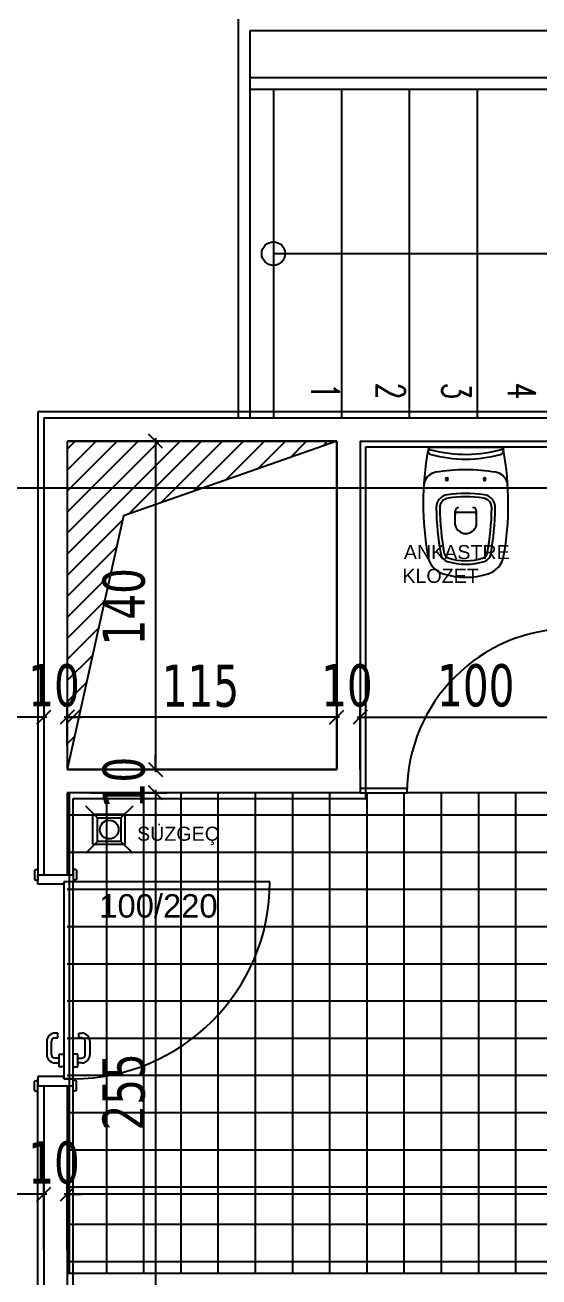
# Model space of a CAD drawing. Header units: millimetres. Extents: x 43168.9 to 43194.6, y -25545.1 to -25543.4.
# Drawn here: x 43173.2673 to 43173.3111, y -25544.2912 to -25544.1844 of the extents above; entities that cross this region are included whole.
import ezdxf
from ezdxf.enums import TextEntityAlignment as Align

# ---------------------------------------------------------------- set-up
doc = ezdxf.new("R2010")
doc.units = ezdxf.units.MM
doc.header["$LTSCALE"] = 200
doc.linetypes.add('DASHDOT2', pattern=[0.5, 0.25, -0.125, 0, -0.125])
for name, color, linetype in [('ahsap-mal_sgh', 44, 'Continuous'), ('aks_sgh', 5, 'DASHDOT2'), ('dograma_sgh', 43, 'Continuous'), ('duv_sgh', 4, 'Continuous'), ('gor-3_sgh', 191, 'Continuous'), ('mekanik_sgh', 143, 'Continuous'), ('merdi_sgh', 3, 'Continuous'), ('olcuic_sgh', 183, 'Continuous'), ('poz_sgh', 12, 'Continuous'), ('siva_sgh', 145, 'Continuous'), ('tarama-zemin_sgh', 197, 'Continuous'), ('yazi-genel_sgh', 7, 'Continuous'), ('yazi-merdi_sgh', 9, 'Continuous')]:
    doc.layers.add(name, color=color, linetype=linetype)
doc.styles.add('dim', font='VERDANA.TTF', dxfattribs={"width": 0.7})
doc.styles.add('text2', font='arial.ttf')
doc.styles.add('text3', font='simplex8.shx', dxfattribs={"width": 0.7})

msp = doc.modelspace()

# ---------------------------------------------------------------- linework, layer by layer
at = {"color": 0, "linetype": 'ByBlock', "lineweight": -2}
for p, q in [((43173.27900425913, -25544.22051939969), (43173.27780425913, -25544.21931939969)), ((43173.26827959124, -25544.24405528705), (43173.26947959124, -25544.24285528705)), ((43173.26827959124, -25544.24405528705), (43173.26947959124, -25544.24285528705)), ((43173.27147959124, -25544.24285528705), (43173.27027959124, -25544.24405528705)), ((43173.27147959124, -25544.24285528705), (43173.27027959124, -25544.24405528705)), ((43173.2932790417, -25544.24405528705), (43173.2944790417, -25544.24285528705)), ((43173.2932790417, -25544.24405528705), (43173.2944790417, -25544.24285528705)), ((43173.2964790417, -25544.24285528705), (43173.2952790417, -25544.24405528705)), ((43173.2964790417, -25544.24285528705), (43173.2952790417, -25544.24405528705)), ((43173.27780425913, -25544.24731939969), (43173.27900425913, -25544.24851939969)), ((43173.27780425913, -25544.24731939969), (43173.27900425913, -25544.24851939969)), ((43173.27900425913, -25544.25051939969), (43173.27780425913, -25544.24931939969)), ((43173.27900425913, -25544.25051939969), (43173.27780425913, -25544.24931939969)), ((43173.26827959124, -25544.28476133026), (43173.26947959124, -25544.28356133026)), ((43173.26827959124, -25544.28476133026), (43173.26947959124, -25544.28356133026)), ((43173.27147959124, -25544.28356133026), (43173.27027959124, -25544.28476133026)), ((43173.27147959124, -25544.28356133026), (43173.27027959124, -25544.28476133026))]:
    msp.add_line(p, q, dxfattribs=at)
at = {"color": 0, "linetype": 'Continuous'}
for p, q in [((43173.30173265137, -25544.22041939969), (43173.30806530473, -25544.22041939969)), ((43173.30398811137, -25544.22709331969), (43173.30398811137, -25544.22588371969)), ((43173.30398811137, -25544.22598451969), (43173.30580251136, -25544.22598451969)), ((43173.30580251136, -25544.22709331969), (43173.30580251136, -25544.22588371969))]:
    msp.add_line(p, q, dxfattribs=at)
for p, q in [((43173.2734696572, -25544.25205960923), (43173.2724696572, -25544.25105960923)), ((43173.2764696572, -25544.25105960923), (43173.27546965719, -25544.25205960923)), ((43173.2734696572, -25544.25405960923), (43173.2734696572, -25544.25205960923)), ((43173.2734696572, -25544.25205960923), (43173.27546965719, -25544.25205960923)), ((43173.27546965719, -25544.25205960923), (43173.27546965719, -25544.25405960923)), ((43173.2734696572, -25544.25405960923), (43173.2724696572, -25544.25505960923)), ((43173.27546965719, -25544.25405960923), (43173.2734696572, -25544.25405960923)), ((43173.2764696572, -25544.25505960923), (43173.27546965719, -25544.25405960923))]:
    msp.add_line(p, q)
msp.add_circle((43173.2744696572, -25544.25305960923), 0.0008)
for centre, radius, start, end in [((43173.32650651137, -25544.22524867969), 0.02524468, 169.5449120765413, 190.2611061686555), ((43173.30201797136, -25544.22072983969), 0.0003427200000000001, 169.5449120765413, 255.1119651262232), ((43173.30477199158, -25544.22118177742), 0.003133497843446896, 165.9186519573934, 170.5567157658163), ((43173.30197457137, -25544.22041939969), 0.00024192, 180, 255.0200435291999), ((43173.30489531137, -25544.20950371969), 0.0115416, 255.0200435291999, 286.0987999213461), ((43173.30489531137, -25544.20990691969), 0.0115416, 255.1119651262232, 284.8880348737768), ((43173.30777265137, -25544.22072983969), 0.0003427200000000001, 284.8880348737768, 10.45508792345872), ((43173.30785921137, -25544.22044351969), 0.0002074999999995732, 286.8887178219527, 6.675207586944762), ((43173.31575289176, -25544.21917321647), 0.007787937268195099, 189.2077398298719, 191.0632290935294), ((43173.28328413136, -25544.22524867969), 0.02524468, 349.7388938313446, 10.45508792345872), ((43173.30489531137, -25544.23762691969), 0.0152712, 80.28521796358685, 99.70627882945507), ((43173.30289315136, -25544.22388511969), 0.00159678, 162.1769421104649, 172.1170608489973), ((43173.30252457137, -25544.22376659969), 0.0012096, 99.70627882945507, 162.1769421104649), ((43173.30328251136, -25544.22316211969), 0.000105, 0, 180), ((43173.30328251136, -25544.22316211969), 0.000105, 180, 0), ((43173.30650501137, -25544.22316211969), 0.000105, 0, 180), ((43173.30650501137, -25544.22316211969), 0.000105, 180, 0), ((43173.30726813136, -25544.22376695969), 0.0012096, 16.42053977213775, 80.28521796358685), ((43173.30693169137, -25544.22386609969), 0.00156034, 7.363955972175263, 16.42053977213775), ((43173.30350231136, -25544.22560331969), 0.00112896, 98.4278711426404, 180.8832112853982), ((43173.30489531137, -25544.23500505969), 0.01063334, 81.57212885735959, 98.4278711426404), ((43173.30628831137, -25544.22560331969), 0.00112896, 359.1167887146018, 81.57212885735959), ((43173.32650651137, -25544.22524867969), 0.02413588000000001, 180.8832112853982, 190.2611061686555), ((43173.30350231136, -25544.22560331969), 0.00082656, 98.4278711426404, 180.8832112853982), ((43173.32650651137, -25544.22524867969), 0.02383348, 180.8832112853982, 190.2611061686555), ((43173.30489531137, -25544.23500505969), 0.01033094, 81.57212885735959, 98.4278711426404), ((43173.30429051136, -25544.22588371969), 0.0003024, 90, 180), ((43173.30550011137, -25544.22588371969), 0.0003024, 0, 90), ((43173.30628831137, -25544.22560331969), 0.00082656, 359.1167887146018, 81.57212885735959), ((43173.28328413136, -25544.22524867969), 0.02383348, 349.7388938313446, 359.1167887146018), ((43173.28328413136, -25544.22524867969), 0.02413588000000001, 349.7388938313446, 359.1167887146018), ((43173.30418971137, -25544.22618611969), 0.0002016, 90, 180), ((43173.30560091136, -25544.22618611969), 0.0002016, 0, 90), ((43173.30489531137, -25544.22686291969), 0.000936, 194.250033162787, 345.749966837213), ((43173.30355015137, -25544.22940445969), 0.0019152, 190.2611061686555, 252.3488296842807), ((43173.30355015137, -25544.22940445969), 0.0008064000000000001, 190.2611061686555, 252.3488296842807), ((43173.30355015137, -25544.22940445969), 0.000504, 190.2611061686555, 252.3488296842807), ((43173.30489531137, -25544.22517705969), 0.00494026, 252.3488296842807, 287.6511703157194), ((43173.30624049137, -25544.22940445969), 0.000504, 287.6511703157194, 349.7388938313446), ((43173.30624049137, -25544.22940445969), 0.0008064000000000001, 287.6511703157194, 349.7388938313446), ((43173.30624049137, -25544.22940445969), 0.0019152, 287.6511703157194, 349.7388938313446), ((43173.30489531137, -25544.22517705969), 0.005242660000000001, 252.3488296842807, 287.6511703157194), ((43173.30489531137, -25544.22517705969), 0.006351460000000001, 252.3488296842807, 287.6511703157194)]:
    msp.add_arc(centre, radius, start, end, dxfattribs=at)
at = {"layer": 'ahsap-mal_sgh'}
for p, q in [((43173.2958790417, -25544.24951939969), (43173.29988475716, -25544.24951939969)), ((43173.2958790417, -25544.24991939969), (43173.2998790417, -25544.24991939969))]:
    msp.add_line(p, q, dxfattribs=at)
msp.add_arc((43173.31387904171, -25544.24991939969), 0.014, 90, 180, dxfattribs=at)
at = {"layer": 'aks_sgh'}
msp.add_line((43173.44687959124, -25544.22391939969), (43172.64487849217, -25544.22391939969), dxfattribs=at)
at = {"layer": 'Defpoints', "color": 1}
for p, q in [((43173.27307370329, -25544.25432494362), (43173.27307370329, -25544.25175114238)), ((43173.27307370329, -25544.25175114238), (43173.27580708743, -25544.25175114238)), ((43173.27580708743, -25544.25175114238), (43173.27580708743, -25544.25432494362)), ((43173.27580708743, -25544.25432494362), (43173.27307370329, -25544.25432494362))]:
    msp.add_line(p, q, dxfattribs=at)
at = {"layer": 'dograma_sgh'}
for p, q in [((43173.26807959125, -25544.25651015457), (43173.26837959125, -25544.25641015457)), ((43173.26807959125, -25544.25651015457), (43173.26807959125, -25544.25731015457)), ((43173.26837959125, -25544.25641015457), (43173.26837959125, -25544.25741015457)), ((43173.27167959124, -25544.25651015457), (43173.27137959124, -25544.25641015457)), ((43173.27137959124, -25544.25641015457), (43173.27137959124, -25544.25741015457)), ((43173.27167959124, -25544.25651015457), (43173.27167959124, -25544.25731015457)), ((43173.26807959125, -25544.25731015457), (43173.26837959125, -25544.25741015457)), ((43173.26837959125, -25544.25691015457), (43173.27137959124, -25544.25691015457)), ((43173.26837959125, -25544.25771015457), (43173.26837959125, -25544.25691015457)), ((43173.27057959124, -25544.25771015457), (43173.26837959125, -25544.25771015457)), ((43173.27137959124, -25544.25751015457), (43173.27057959124, -25544.25751015457)), ((43173.27057959124, -25544.25751015457), (43173.27057959124, -25544.27431015457)), ((43173.27107959124, -25544.25751015457), (43173.27057959124, -25544.25751015457)), ((43173.27057959124, -25544.25751015457), (43173.27057959124, -25544.25771015457)), ((43173.27137959124, -25544.25751015457), (43173.27107959124, -25544.25751015457)), ((43173.27137959124, -25544.25691015457), (43173.27137959124, -25544.25751015457)), ((43173.27167959124, -25544.25731015457), (43173.27137959124, -25544.25741015457)), ((43173.27137959124, -25544.27431015457), (43173.27137959124, -25544.25751015457)), ((43173.27007959194, -25544.27042015444), (43173.26983959194, -25544.27042015438)), ((43173.27007959184, -25544.27082015444), (43173.27007959194, -25544.27042015444)), ((43173.27187959065, -25544.27082015444), (43173.27187959055, -25544.27042015444)), ((43173.27187959055, -25544.27042015444), (43173.27211959055, -25544.27042015438)), ((43173.26913959176, -25544.2711201542), (43173.26913959146, -25544.2722601542)), ((43173.26953959146, -25544.2722601543), (43173.26953959175, -25544.2711201543)), ((43173.26983959183, -25544.27082015438), (43173.27007959184, -25544.27082015444)), ((43173.27211959065, -25544.27082015438), (43173.27187959065, -25544.27082015444)), ((43173.27241959103, -25544.2722601543), (43173.27241959073, -25544.2711201543)), ((43173.27281959073, -25544.2711201542), (43173.27281959102, -25544.2722601542)), ((43173.27017959138, -25544.27256015447), (43173.26983959138, -25544.27256015438)), ((43173.27017959119, -25544.27331015447), (43173.27017959148, -25544.27221015447)), ((43173.27017959148, -25544.27221015447), (43173.27057959147, -25544.27221015457)), ((43173.27177959101, -25544.27221015447), (43173.27137959102, -25544.27221015457)), ((43173.2717795913, -25544.27331015447), (43173.27177959101, -25544.27221015447)), ((43173.2717795911, -25544.27256015447), (43173.2721195911, -25544.27256015438)), ((43173.26983959128, -25544.27296015438), (43173.27017959128, -25544.27296015447)), ((43173.27057959117, -25544.27331015457), (43173.27017959119, -25544.27331015447)), ((43173.27137959132, -25544.27331015457), (43173.2717795913, -25544.27331015447)), ((43173.2721195912, -25544.27296015438), (43173.2717795912, -25544.27296015447)), ((43173.26807959125, -25544.27451015457), (43173.26837959125, -25544.27441015457)), ((43173.26807959125, -25544.27531015457), (43173.26807959125, -25544.27451015457)), ((43173.27057959124, -25544.27411015457), (43173.26837959125, -25544.27411015457)), ((43173.26837959125, -25544.27411015457), (43173.26837959125, -25544.27491015457)), ((43173.26837959125, -25544.27541015457), (43173.26837959125, -25544.27441015457)), ((43173.27057959124, -25544.27431015457), (43173.27057959124, -25544.27411015457)), ((43173.27057959124, -25544.27431015457), (43173.27137959124, -25544.27431015457)), ((43173.27107959124, -25544.27431015457), (43173.27057959124, -25544.27431015457)), ((43173.27137959124, -25544.27431015457), (43173.27107959124, -25544.27431015457)), ((43173.27137959124, -25544.27491015457), (43173.27137959124, -25544.27431015457)), ((43173.27167959124, -25544.27451015457), (43173.27137959124, -25544.27441015457)), ((43173.27137959124, -25544.27541015457), (43173.27137959124, -25544.27441015457)), ((43173.27167959124, -25544.27531015457), (43173.27167959124, -25544.27451015457)), ((43173.26807959125, -25544.27531015457), (43173.26837959125, -25544.27541015457)), ((43173.26837959125, -25544.27491015457), (43173.27137959124, -25544.27491015457)), ((43173.27167959124, -25544.27531015457), (43173.27137959124, -25544.27541015457))]:
    msp.add_line(p, q, dxfattribs=at)
at = {"layer": 'dograma_sgh', "color": 145}
msp.add_line((43173.28817959124, -25544.25751015457), (43173.27137959124, -25544.25751015457), dxfattribs=at)
msp.add_arc((43173.27137959124, -25544.25751015457), 0.0168, 270, 0, dxfattribs=at)
at = {"layer": 'dograma_sgh'}
for centre, radius, start, end in [((43173.26983959175, -25544.27112015438), 0.0007, 89.99998540914169, 179.9999854091419), ((43173.27211959073, -25544.27112015438), 0.0007, 1.459085805009095e-05, 90.00001459085833), ((43173.26983959175, -25544.27112015438), 0.0003, 89.99998540914169, 179.9999854091419), ((43173.27211959073, -25544.27112015438), 0.0003, 1.459085805009095e-05, 90.00001459085833), ((43173.26983959146, -25544.27226015438), 0.0007, 179.9999854091419, 269.9999854091417), ((43173.26983959146, -25544.27226015438), 0.0003, 179.9999854091419, 269.9999854091417), ((43173.27211959103, -25544.27226015438), 0.0003, 270.0000145908583, 1.459085805009095e-05), ((43173.27211959103, -25544.27226015438), 0.0007, 270.0000145908583, 1.459085805009095e-05)]:
    msp.add_arc(centre, radius, start, end, dxfattribs=at)
at = {"layer": 'duv_sgh'}
for p, q in [((43173.26887959124, -25544.21791939969), (43173.35387904171, -25544.21791939969)), ((43173.26887959124, -25544.21791939969), (43173.26887959124, -25544.25691015457)), ((43173.27087959124, -25544.21991939969), (43173.2938790417, -25544.21991939969)), ((43173.27087959124, -25544.21991939969), (43173.27087959124, -25544.24791939969)), ((43173.2938790417, -25544.21991939969), (43173.2938790417, -25544.24791939969)), ((43173.2958790417, -25544.21991939969), (43173.35387904171, -25544.21991939969)), ((43173.2958790417, -25544.21991939969), (43173.2958790417, -25544.24991939969)), ((43173.2938790417, -25544.24791939969), (43173.27087959124, -25544.24791939969)), ((43173.27087959124, -25544.24991939969), (43173.27087959124, -25544.25691015457)), ((43173.2958790417, -25544.24991939969), (43173.27087959124, -25544.24991939969)), ((43173.26837959125, -25544.25691015457), (43173.27137959124, -25544.25691015457)), ((43173.26837959125, -25544.27491015457), (43173.27137959124, -25544.27491015457)), ((43173.26887959124, -25544.27491015457), (43173.26887959124, -25544.30091015457)), ((43173.27087959124, -25544.27491015457), (43173.27087959124, -25544.30091015457))]:
    msp.add_line(p, q, dxfattribs=at)
at = {"layer": 'gor-3_sgh'}
msp.add_line((43173.27087959124, -25544.29091015457), (43173.36287904171, -25544.29091015457), dxfattribs=at)
at = {"layer": 'mekanik_sgh'}
for p, q in [((43173.2938790417, -25544.21991939969), (43173.27087959124, -25544.21991939969)), ((43173.27087959124, -25544.21991939969), (43173.27087959124, -25544.24791939969)), ((43173.27087959124, -25544.22059404698), (43173.27155423853, -25544.21991939969)), ((43173.27087959124, -25544.22239009821), (43173.27335028976, -25544.21991939969)), ((43173.27087959124, -25544.22418614943), (43173.27514634098, -25544.21991939969)), ((43173.27087959124, -25544.22598220065), (43173.27694239221, -25544.21991939969)), ((43173.27087959124, -25544.22777825188), (43173.27873844343, -25544.21991939969)), ((43173.27087959124, -25544.2295743031), (43173.28053449465, -25544.21991939969)), ((43173.2938790417, -25544.21991939969), (43173.27567798433, -25544.22628041237)), ((43173.27612616657, -25544.226123779), (43173.28233054588, -25544.21991939969)), ((43173.27888713853, -25544.22515885827), (43173.28412659711, -25544.21991939969)), ((43173.28164811048, -25544.22419393753), (43173.28592264833, -25544.21991939969)), ((43173.28440908244, -25544.2232290168), (43173.28771869955, -25544.21991939969)), ((43173.2871700544, -25544.22226409607), (43173.28951475078, -25544.21991939969)), ((43173.28993102635, -25544.22129917533), (43173.291310802, -25544.21991939969)), ((43173.29269199831, -25544.2203342546), (43173.29310685323, -25544.21991939969)), ((43173.2938790417, -25544.24791939969), (43173.2938790417, -25544.21991939969)), ((43173.27567798433, -25544.22628041237), (43173.27087959124, -25544.24791939969)), ((43173.27087959124, -25544.23137035433), (43173.27559491327, -25544.2266550323)), ((43173.27087959124, -25544.23316640555), (43173.27508316412, -25544.22896283267)), ((43173.27087959124, -25544.23496245678), (43173.27457141497, -25544.23127063304)), ((43173.27087959124, -25544.236758508), (43173.27405966582, -25544.23357843342)), ((43173.27087959124, -25544.23855455922), (43173.27354791667, -25544.2358862338)), ((43173.27087959124, -25544.24035061045), (43173.27303616752, -25544.23819403417)), ((43173.27087959124, -25544.24214666167), (43173.27252441837, -25544.24050183455)), ((43173.27087959124, -25544.2439427129), (43173.27201266922, -25544.24280963492)), ((43173.27087959124, -25544.24573876412), (43173.27150092007, -25544.24511743529)), ((43173.27087959124, -25544.24753481535), (43173.27098917092, -25544.24742523567)), ((43173.27087959124, -25544.24791939969), (43173.2938790417, -25544.24791939969))]:
    msp.add_line(p, q, dxfattribs=at)
at = {"layer": 'merdi_sgh'}
for p, q in [((43173.2854790417, -25544.18391939969), (43173.2854790417, -25544.21791939969)), ((43173.3378790417, -25544.18491939969), (43173.28647904171, -25544.18491939969)), ((43173.28647904171, -25544.18491939969), (43173.28647904171, -25544.21791939969)), ((43173.3378790417, -25544.18891939969), (43173.28647904171, -25544.18891939969)), ((43173.3388790417, -25544.18991939969), (43173.28647904171, -25544.18991939969)), ((43173.2884790417, -25544.18991939969), (43173.2884790417, -25544.21791939969)), ((43173.29427904171, -25544.18991939969), (43173.29427904171, -25544.21791939969)), ((43173.30007904171, -25544.18991939969), (43173.30007904171, -25544.21791939969)), ((43173.30587904171, -25544.18991939969), (43173.30587904171, -25544.21791939969)), ((43173.2884790417, -25544.20391939969), (43173.3488790417, -25544.20391939969))]:
    msp.add_line(p, q, dxfattribs=at)
msp.add_circle((43173.2884790417, -25544.20391939969), 0.001, dxfattribs=at)
at = {"layer": 'olcuic_sgh'}
for p, q in [((43173.27287959124, -25544.21991939969), (43173.27940425913, -25544.21991939969)), ((43173.27840425913, -25544.21966939969), (43173.27840425913, -25544.24816939969)), ((43173.26887959124, -25544.23941477713), (43173.26887959124, -25544.24445528705)), ((43173.26887959124, -25544.23941477713), (43173.26887959124, -25544.24445528705)), ((43173.27087959124, -25544.24591939969), (43173.27087959124, -25544.24245528705)), ((43173.27087959124, -25544.24591939969), (43173.27087959124, -25544.24245528705)), ((43173.2938790417, -25544.24591939969), (43173.2938790417, -25544.24245528705)), ((43173.2938790417, -25544.24591939969), (43173.2938790417, -25544.24245528705)), ((43173.2958790417, -25544.24791939969), (43173.2958790417, -25544.24245528705)), ((43173.2958790417, -25544.24791939969), (43173.2958790417, -25544.24245528705)), ((43173.26912959124, -25544.24345528705), (43173.23662959124, -25544.24345528705)), ((43173.26887959124, -25544.24345528705), (43173.26767959124, -25544.24345528705)), ((43173.29412904171, -25544.24345528705), (43173.27062959124, -25544.24345528705)), ((43173.27087959124, -25544.24345528705), (43173.27207959125, -25544.24345528705)), ((43173.2938790417, -25544.24345528705), (43173.2926790417, -25544.24345528705)), ((43173.29562904171, -25544.24345528705), (43173.3161290417, -25544.24345528705)), ((43173.2958790417, -25544.24345528705), (43173.2970790417, -25544.24345528705)), ((43173.27840425913, -25544.24791939969), (43173.27840425913, -25544.24671939969)), ((43173.27287959124, -25544.24791939969), (43173.27940425913, -25544.24791939969)), ((43173.27287959124, -25544.24791939969), (43173.27940425913, -25544.24791939969)), ((43173.27287959124, -25544.24991939969), (43173.27940425913, -25544.24991939969)), ((43173.27287959124, -25544.24991939969), (43173.27940425913, -25544.24991939969)), ((43173.27840425913, -25544.24966939969), (43173.27840425913, -25544.30116015457)), ((43173.27840425913, -25544.24991939969), (43173.27840425913, -25544.25111939969)), ((43173.26887959124, -25544.28891015457), (43173.26887959124, -25544.28316133026)), ((43173.26887959124, -25544.28891015457), (43173.26887959124, -25544.28316133026)), ((43173.27087959124, -25544.28891015457), (43173.27087959124, -25544.28316133026)), ((43173.27087959124, -25544.28891015457), (43173.27087959124, -25544.28316133026)), ((43173.26912959124, -25544.28416133026), (43173.23662959124, -25544.28416133026)), ((43173.26887959124, -25544.28416133026), (43173.26767959124, -25544.28416133026)), ((43173.36312837123, -25544.28416133026), (43173.27062959124, -25544.28416133026)), ((43173.27087959124, -25544.28416133026), (43173.27207959125, -25544.28416133026))]:
    msp.add_line(p, q, dxfattribs=at)
at = {"layer": 'siva_sgh'}
for p, q in [((43173.35387904171, -25544.21741939969), (43173.26837959125, -25544.21741939969)), ((43173.26837959125, -25544.21741939969), (43173.26837959125, -25544.25691939969)), ((43173.29637959124, -25544.25041015457), (43173.29637959124, -25544.22041015457)), ((43173.29637959124, -25544.22041015457), (43173.35387904171, -25544.22041015457)), ((43173.27137959124, -25544.25691015457), (43173.27137959124, -25544.25041015457)), ((43173.27137959124, -25544.25041015457), (43173.29637959124, -25544.25041015457)), ((43173.26837959125, -25544.30041015457), (43173.26837959125, -25544.27491015457)), ((43173.27137837123, -25544.30041939969), (43173.27137837123, -25544.27491939969))]:
    msp.add_line(p, q, dxfattribs=at)
at = {"layer": 'tarama-zemin_sgh'}
for p, q in [((43173.27107499903, -25544.29091015457), (43173.27107499903, -25544.24991939969)), ((43173.27424999903, -25544.29091015457), (43173.27424999903, -25544.24991939969)), ((43173.27742499903, -25544.29091015457), (43173.27742499903, -25544.24991939969)), ((43173.28059999902, -25544.29091015457), (43173.28059999902, -25544.24991939969)), ((43173.28377499903, -25544.29091015457), (43173.28377499903, -25544.24991939969)), ((43173.28694999903, -25544.29091015457), (43173.28694999903, -25544.24991939969)), ((43173.29012499902, -25544.29091015457), (43173.29012499902, -25544.24991939969)), ((43173.29329999903, -25544.29091015457), (43173.29329999903, -25544.24991939969)), ((43173.29647499903, -25544.29091015457), (43173.29647499903, -25544.24991939969)), ((43173.29964999903, -25544.29091015457), (43173.29964999903, -25544.24991939969)), ((43173.31387904171, -25544.24991939969), (43173.2998790417, -25544.24991939969)), ((43173.30282499902, -25544.29091015457), (43173.30282499902, -25544.24991939969)), ((43173.30599999903, -25544.29091015457), (43173.30599999903, -25544.24991939969)), ((43173.30917499903, -25544.29091015457), (43173.30917499903, -25544.24991939969)), ((43173.36287837123, -25544.25182500002), (43173.27087959124, -25544.25182500002)), ((43173.36287837123, -25544.25500000002), (43173.27087959124, -25544.25500000002)), ((43173.36287837123, -25544.25817500002), (43173.27087959124, -25544.25817500002)), ((43173.36287837123, -25544.26135000002), (43173.27087959124, -25544.26135000002)), ((43173.36287837123, -25544.26452500002), (43173.27087959124, -25544.26452500002)), ((43173.36287837123, -25544.26770000002), (43173.27087959124, -25544.26770000002)), ((43173.36287837123, -25544.27087500002), (43173.27087959124, -25544.27087500002)), ((43173.36287837123, -25544.27405000002), (43173.27087959124, -25544.27405000002)), ((43173.36287837123, -25544.27722500002), (43173.27087959124, -25544.27722500002)), ((43173.36287837123, -25544.28040000002), (43173.27087959124, -25544.28040000002)), ((43173.36287837123, -25544.28357500002), (43173.27087959124, -25544.28357500002)), ((43173.36287837123, -25544.28675000002), (43173.27087959124, -25544.28675000002)), ((43173.36287837123, -25544.28992500002), (43173.27087959124, -25544.28992500002))]:
    msp.add_line(p, q, dxfattribs=at)

# ---------------------------------------------------------------- texts
at = {"layer": 'olcuic_sgh', "color": 2, "style": 'dim', "width": 0.7}
for s, p in [('140', (43173.27749304355, -25544.23734568579)), ('10', (43173.27749304355, -25544.25124392622)), ('255', (43173.27749183468, -25544.27873359513))]:
    msp.add_text(s, height=0.0036, rotation=90, dxfattribs=at).set_placement(p)
for s, p in [('10', (43173.26755506472, -25544.24254407147)), ('115', (43173.27896149243, -25544.24257429309)), ('10', (43173.29255451517, -25544.24254407147)), ('100', (43173.3024527556, -25544.24254407147)), ('10', (43173.26755506472, -25544.28325011468))]:
    msp.add_text(s, height=0.0036, dxfattribs=at).set_placement(p)
at = {"layer": 'poz_sgh', "style": 'text2'}
msp.add_text('100/220', height=0.002, dxfattribs=at).set_placement((43173.27866947598, -25544.26056436414), align=Align.CENTER)
at = {"layer": 'yazi-genel_sgh', "style": 'text2'}
for s, p in [('ANKASTRE ', (43173.29961228197, -25544.22998649193)), ('KLOZET', (43173.29948704323, -25544.23200736505)), ('SÜZGEÇ', (43173.27684212642, -25544.25400842928))]:
    msp.add_text(s, height=0.0012, dxfattribs=at).set_placement(p)
at = {"layer": 'yazi-merdi_sgh', "style": 'text3', "width": 0.7}
for s, p in [('1', (43173.29169112694, -25544.21636504398)), ('2', (43173.29729112694, -25544.21636504398)), ('3', (43173.30289112694, -25544.21636504398)), ('4', (43173.30849112694, -25544.21636504398))]:
    msp.add_text(s, height=0.0024, rotation=270, dxfattribs=at).set_placement(p, align=Align.RIGHT)

doc.saveas('drawing.dxf')
